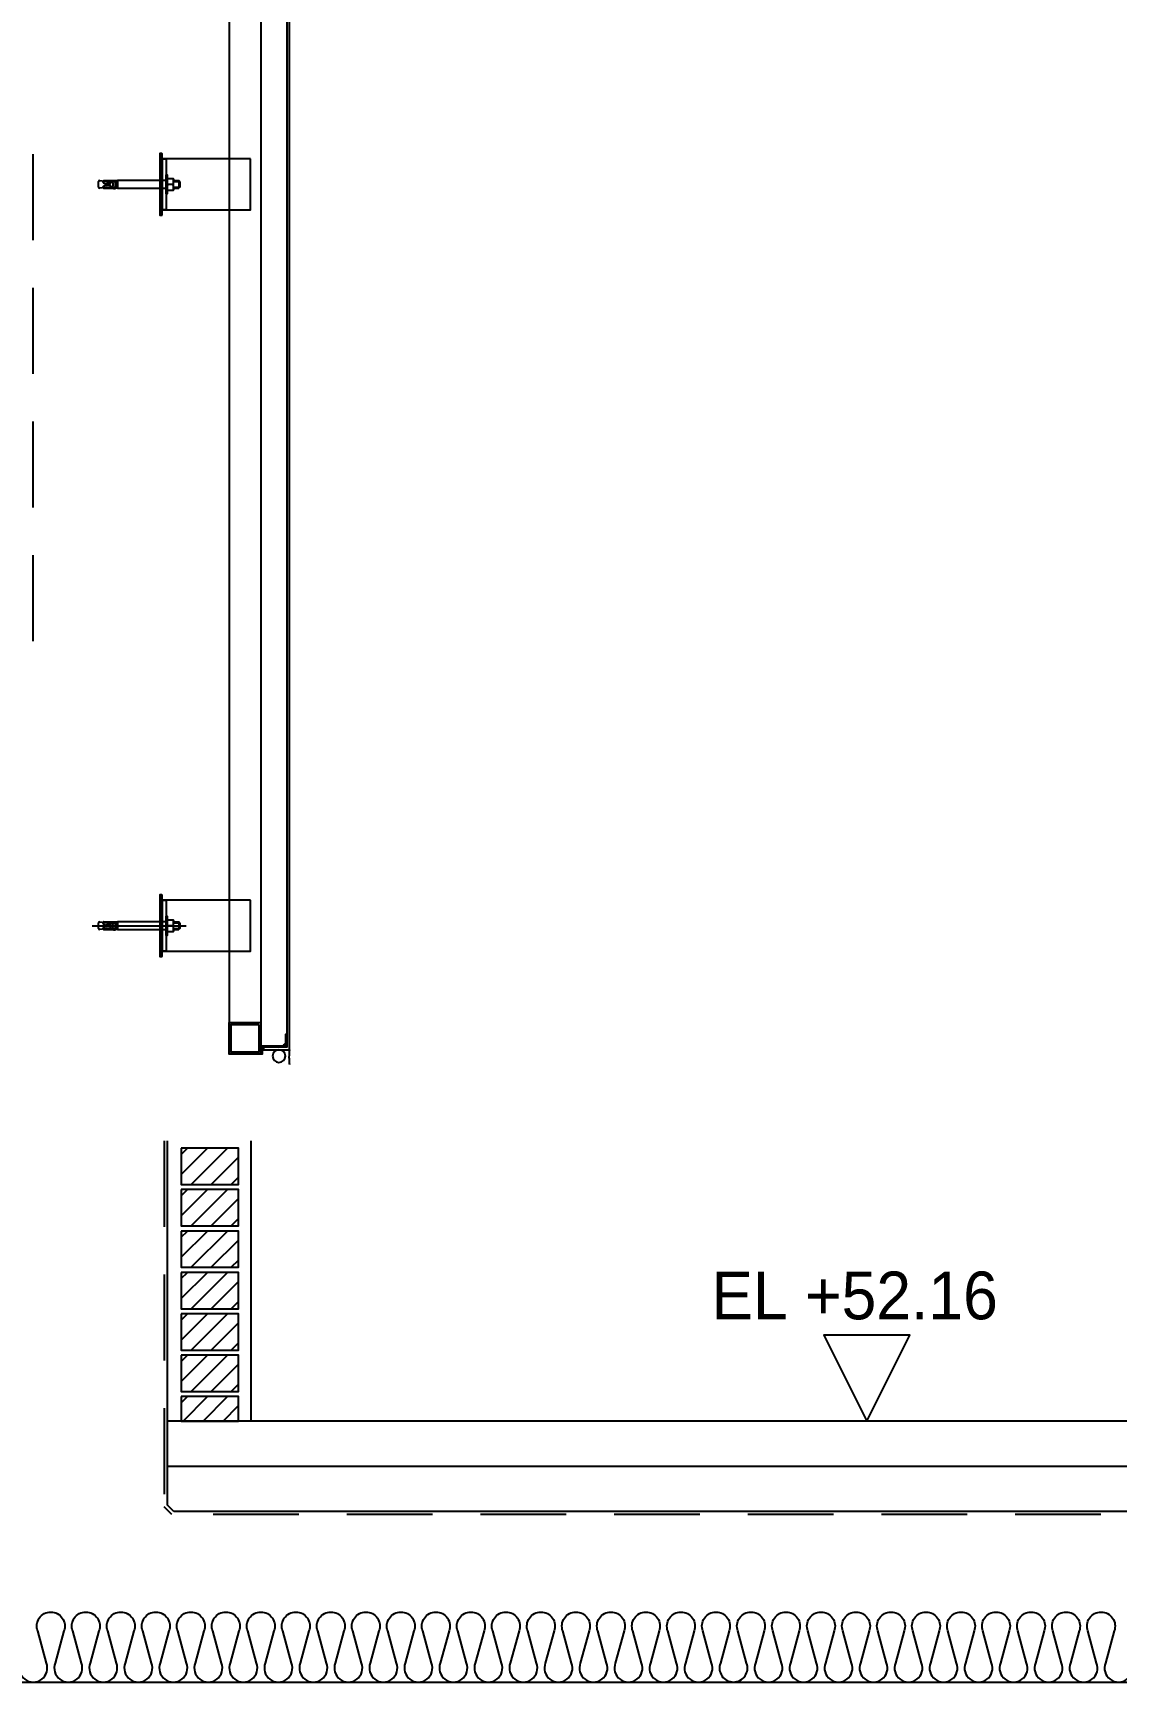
# Model space of a CAD drawing. Header units: millimetres. Extents: x 19868 to 801382, y -4805 to 85279.
# Drawn here: x 114535 to 116237, y 46579 to 49169 of the extents above; entities that cross this region are included whole.
import ezdxf

# ---------------------------------------------------------------- set-up
doc = ezdxf.new("R2010")
doc.units = ezdxf.units.MM
doc.header["$LTSCALE"] = 250
doc.linetypes.add('HID', pattern=[2.8, 1.8, -1])
for name, color, linetype in [('A-ETC-8', 8, 'Continuous'), ('A-FIN', 6, 'Continuous'), ('A-FIN-8', 8, 'Continuous'), ('A-HAT', 252, 'Continuous'), ('A-HAT-WIREMESH', 9, 'g_mesh'), ('A-WALL', 3, 'Continuous'), ('A-WP', 1, 'HID'), ('ISL', 251, 'Continuous')]:
    doc.layers.add(name, color=color, linetype=linetype)
doc.layers.add('NOPLOT', color=191, linetype='Continuous', plot=False)
doc.styles.add('Gdim', font='')
doc.styles.get('Gdim').set_extended_font_data('Dotum')
doc.linetypes.add('g_mesh', pattern='A,10,-0.8,["X",Gdim,S=0.6,R=0,X=-0.15,Y=-0.3],-0.8', length=11.6)

# ---------------------------------------------------------------- blocks, each defined once
blk = doc.blocks.new('A$Cae507117')
at = {"layer": 'A-ETC-8'}
for points in [[(-50, 0), (-50, -50), (0, -50), (0, 0)], [(-46.8, -3.2), (-46.8, -46.8), (-3.2, -46.8), (-3.2, -3.2)]]:
    blk.add_lwpolyline(points, close=True, dxfattribs=at)
blk = doc.blocks.new('너트 M12')
for p, q in [((-9, 0), (9, 0)), ((-9.5, -9), (-9.5, -0.5)), ((9, -9.5), (-9, -9.5)), ((0, -8.3), (0, -1.2)), ((9.5, -0.5), (9.5, -9))]:
    blk.add_line(p, q)
for centre, start, end in [((-9, -0.5), 90, 180), ((-9, -9), 180, 270), ((9, -0.5), 0, 90), ((9, -9), 270, 0)]:
    blk.add_arc(centre, 0.5, start, end)
at = {"extrusion": (0, 0, -1)}
for centre, major_axis, ratio, start_param, end_param in [((-4.8, -0.9), (-4.75, 0.31), 0.185359, -0.024388, 3.141593), ((4.8, -0.9), (4.75, 0.31), 0.185108, 3.141593, 6.30754), ((-4.8, -8.6), (4.75, 0.31), 0.187111, 0, 3.166211), ((4.8, -8.6), (-4.75, 0.31), 0.185991, 3.117121, 6.283185)]:
    blk.add_ellipse(centre, major_axis=major_axis, ratio=ratio, start_param=start_param, end_param=end_param, dxfattribs=at)

msp = doc.modelspace()

# ---------------------------------------------------------------- hatches: boundary and pattern name
at = {"layer": 'A-HAT', "lineweight": -3}
h = msp.add_hatch(dxfattribs=at)
h.set_pattern_fill('ANSI31', color=256, scale=7, style=0)
h.set_pattern_definition([(45, (31859.08, 49739.054), (-15.715448, 15.715448), [])])
h.paths.add_polyline_path([(114858.2, 47417.4), (114768.2, 47417.4), (114768.2, 47360.4), (114858.2, 47360.4)])
h = msp.add_hatch(dxfattribs=at)
h.set_pattern_fill('ANSI31', color=256, scale=7, style=0)
h.set_pattern_definition([(45, (31859.08, 49674.054), (-15.715448, 15.715448), [])])
h.paths.add_polyline_path([(114858.2, 47352.4), (114768.2, 47352.4), (114768.2, 47295.4), (114858.2, 47295.4)])
h = msp.add_hatch(dxfattribs=at)
h.set_pattern_fill('ANSI31', color=256, scale=7, style=0)
h.set_pattern_definition([(45, (31859.08, 49609.054), (-15.715448, 15.715448), [])])
h.paths.add_polyline_path([(114858.2, 47287.4), (114768.2, 47287.4), (114768.2, 47230.4), (114858.2, 47230.4)])
h = msp.add_hatch(dxfattribs=at)
h.set_pattern_fill('ANSI31', color=256, scale=7, style=0)
h.set_pattern_definition([(45, (31859.08, 49544.054), (-15.715448, 15.715448), [])])
h.paths.add_polyline_path([(114858.2, 47222.4), (114768.2, 47222.4), (114768.2, 47165.4), (114858.2, 47165.4)])
h = msp.add_hatch(dxfattribs=at)
h.set_pattern_fill('ANSI31', color=256, scale=7, style=0)
h.set_pattern_definition([(45, (31859.08, 49479.054), (-15.715448, 15.715448), [])])
h.paths.add_polyline_path([(114858.2, 47157.4), (114768.2, 47157.4), (114768.2, 47100.4), (114858.2, 47100.4)])
h = msp.add_hatch(dxfattribs=at)
h.set_pattern_fill('ANSI31', color=256, scale=7, style=0)
h.set_pattern_definition([(45, (31859.08, 49414.054), (-15.715448, 15.715448), [])])
h.paths.add_polyline_path([(114858.2, 47092.4), (114768.2, 47092.4), (114768.2, 47035.4), (114858.2, 47035.4)])
h = msp.add_hatch(dxfattribs=at)
h.set_pattern_fill('ANSI31', color=256, scale=7, style=0)
h.set_pattern_definition([(45, (31859.08, 49349.054), (-15.715448, 15.715448), [])])
h.paths.add_polyline_path([(114858.2, 46988.9), (114768.2, 46988.9), (114768.2, 47027.4), (114858.2, 47027.4)])

# ---------------------------------------------------------------- linework, layer by layer
at = {"layer": 'A-ETC-8'}
for p, q in [((114843.2, 50244.7), (114843.2, 47565.2)), ((114893.2, 50244.7), (114893.2, 47565.2)), ((114638.2, 48927), (114638.2, 48936)), ((114639.7, 48937.5), (114640.2, 48937.5)), ((114640.2, 48937.5), (114651.2, 48936)), ((114645.6, 48935), (114645.6, 48936.7)), ((114646.6, 48937.7), (114661.6, 48937.7)), ((114651.2, 48936), (114665.2, 48936)), ((114661.6, 48937.7), (114664.6, 48937.7)), ((114664.6, 48925.2), (114664.6, 48937.7)), ((114665.2, 48937.5), (114665.2, 48925.5)), ((114665.2, 48937.5), (114668.2, 48937.5)), ((114668.2, 48937.5), (114668.2, 48925.5)), ((114744.2, 48937.5), (114668.2, 48937.5)), ((114755.5, 48936), (114765.7, 48936)), ((114755.7, 48937.5), (114764.2, 48937.5)), ((114764.2, 48937.5), (114764.2, 48925.5)), ((114765.7, 48936), (114764.2, 48937.5)), ((114765.7, 48936), (114765.7, 48927)), ((114640.2, 48925.5), (114639.7, 48925.5)), ((114651.2, 48927), (114640.2, 48925.5)), ((114645.6, 48926.2), (114645.6, 48927.9)), ((114646.1, 48934.2), (114647.9, 48933)), ((114646.1, 48928.7), (114647.9, 48929.9)), ((114661.6, 48925.2), (114646.6, 48925.2)), ((114656.1, 48932.5), (114649.5, 48932.5)), ((114656.1, 48930.5), (114649.5, 48930.5)), ((114651.2, 48927), (114665.2, 48927)), ((114656.6, 48933.5), (114656.6, 48933)), ((114656.6, 48930), (114656.6, 48929.5)), ((114660.6, 48933.5), (114660.6, 48929.5)), ((114661.6, 48925.2), (114664.6, 48925.2)), ((114668.2, 48925.5), (114665.2, 48925.5)), ((114668.2, 48925.5), (114744.2, 48925.5)), ((114755.7, 48927), (114765.7, 48927)), ((114755.7, 48925.5), (114764.2, 48925.5)), ((114765.7, 48927), (114764.2, 48925.5)), ((114638.2, 47762.4), (114638.2, 47771.4)), ((114639.7, 47772.9), (114640.2, 47772.9)), ((114640.2, 47772.9), (114651.2, 47771.4)), ((114645.6, 47770.5), (114645.6, 47772.2)), ((114646.1, 47769.6), (114647.9, 47768.4)), ((114646.6, 47773.2), (114661.6, 47773.2)), ((114651.2, 47771.4), (114665.2, 47771.4)), ((114661.6, 47773.2), (114664.6, 47773.2)), ((114664.6, 47760.7), (114664.6, 47773.2)), ((114665.2, 47772.9), (114665.2, 47760.9)), ((114665.2, 47772.9), (114668.2, 47772.9)), ((114668.2, 47772.9), (114668.2, 47760.9)), ((114744.2, 47772.9), (114668.2, 47772.9)), ((114755.5, 47771.4), (114765.7, 47771.4)), ((114755.7, 47772.9), (114764.2, 47772.9)), ((114764.2, 47772.9), (114764.2, 47760.9)), ((114765.7, 47771.4), (114764.2, 47772.9)), ((114765.7, 47771.4), (114765.7, 47762.4)), ((114628.2, 47766.9), (114775.7, 47766.9)), ((114640.2, 47760.9), (114639.7, 47760.9)), ((114651.2, 47762.4), (114640.2, 47760.9)), ((114645.6, 47761.7), (114645.6, 47763.4)), ((114646.1, 47764.2), (114647.9, 47765.4)), ((114661.6, 47760.7), (114646.6, 47760.7)), ((114656.1, 47767.9), (114649.5, 47767.9)), ((114656.1, 47765.9), (114649.5, 47765.9)), ((114651.2, 47762.4), (114665.2, 47762.4)), ((114656.6, 47768.9), (114656.6, 47768.4)), ((114656.6, 47765.4), (114656.6, 47764.9)), ((114660.6, 47768.9), (114660.6, 47764.9)), ((114661.6, 47760.7), (114664.6, 47760.7)), ((114668.2, 47760.9), (114665.2, 47760.9)), ((114668.2, 47760.9), (114744.2, 47760.9)), ((114755.7, 47762.4), (114765.7, 47762.4)), ((114755.7, 47760.9), (114764.2, 47760.9)), ((114765.7, 47762.4), (114764.2, 47760.9))]:
    msp.add_line(p, q, dxfattribs=at)
for points in [[(114738.2, 48884), (114738.2, 48979, 0.414214), (114737.2, 48980), (114734.7, 48980), (114734.7, 48883), (114737.2, 48883, 0.414214)], [(114738.2, 47719.4), (114738.2, 47814.4, 0.414214), (114737.2, 47815.4), (114734.7, 47815.4), (114734.7, 47718.4), (114737.2, 47718.4, 0.414214)], [(114930.2, 47576.2), (114895.2, 47576.2), (114895.2, 47565.2), (114893.2, 47565.2), (114893.2, 47578.2), (114928.6, 47578.2, -0.226541), (114932.2, 47581.9), (114932.2, 47596.6), (114934.2, 47596.6), (114934.2, 47580.2, 0.414214)]]:
    msp.add_lwpolyline(points, format="xyb", close=True, dxfattribs=at)
for points in [[(114876.7, 48971.5), (114738.2, 48971.5), (114738.2, 48891.5), (114876.7, 48891.5)], [(114738.2, 48971.5), (114744.2, 48971.5), (114744.2, 48891.5), (114738.2, 48891.5)], [(114744.2, 48916.5), (114744.2, 48946.5), (114746.2, 48946.5), (114746.2, 48916.5)], [(114876.7, 47806.9), (114738.2, 47806.9), (114738.2, 47726.9), (114876.7, 47726.9)], [(114738.2, 47806.9), (114744.2, 47806.9), (114744.2, 47726.9), (114738.2, 47726.9)], [(114744.2, 47751.9), (114744.2, 47781.9), (114746.2, 47781.9), (114746.2, 47751.9)]]:
    msp.add_lwpolyline(points, close=True, dxfattribs=at)
for centre, radius, start, end in [((114639.7, 48936), 1.5, 90, 180), ((114646.6, 48936.7), 1, 90, 180), ((114646.6, 48935), 1, 180, 236.3099), ((114658.6, 48933.5), 2, 90, 180), ((114658.6, 48933.5), 2, 0, 90), ((114639.7, 48927), 1.5, 180, 270), ((114646.6, 48927.9), 1, 123.6901, 180), ((114646.6, 48926.2), 1, 180, 270), ((114649.5, 48935.5), 3, 236.3099, 270), ((114649.5, 48927.5), 3, 90, 123.6901), ((114656.1, 48933), 0.5, 270, 0), ((114656.1, 48930), 0.5, 0, 90), ((114658.6, 48929.5), 2, 180, 270), ((114658.6, 48929.5), 2, 270, 0), ((114639.7, 47771.4), 1.5, 90, 180), ((114646.6, 47772.2), 1, 90, 180), ((114646.6, 47770.5), 1, 180, 236.3099), ((114658.6, 47768.9), 2, 90, 180), ((114658.6, 47768.9), 2, 0, 90), ((114639.7, 47762.4), 1.5, 180, 270), ((114646.6, 47763.4), 1, 123.6901, 180), ((114646.6, 47761.7), 1, 180, 270), ((114649.5, 47770.9), 3, 236.3099, 270), ((114649.5, 47762.9), 3, 90, 123.6901), ((114656.1, 47768.4), 0.5, 270, 0), ((114656.1, 47765.4), 0.5, 0, 90), ((114658.6, 47764.9), 2, 180, 270), ((114658.6, 47764.9), 2, 270, 0), ((115022.1, 47560.6), 84.7, 172.0837, 187.9163)]:
    msp.add_arc(centre, radius, start, end, dxfattribs=at)
at = {"layer": 'A-ETC-8', "extrusion": (0, 0, -1)}
msp.add_ellipse((114921.7, 47562.2), major_axis=(-10, 0), ratio=0.999542, dxfattribs=at)
at = {"layer": 'A-FIN'}
for p, q in [((114878.2, 46988.9), (114878.2, 47428.9)), ((116970.2, 46988.9), (114746.2, 46988.9))]:
    msp.add_line(p, q, dxfattribs=at)
msp.add_lwpolyline([(114897.2, 47576.2), (114897.2, 47572.2), (114938.2, 47572.2), (114938.2, 50263.9), (114897.2, 50263.9), (114897.2, 50259.9), (114934.2, 50259.9), (114934.2, 47576.2), (114897.2, 47576.2)], close=True, dxfattribs=at)
at = {"layer": 'A-FIN-8'}
for p, q in [((114746.2, 47428.9), (114746.2, 46857.1)), ((114746.2, 47428.9), (114746.2, 46857.1)), ((114756.4, 46846.9), (114746.2, 46857.1)), ((117470, 46846.9), (114756.4, 46846.9))]:
    msp.add_line(p, q, dxfattribs=at)
at = {"layer": 'A-HAT-WIREMESH', "ltscale": 0.6}
msp.add_line((114746.2, 46917.9), (117480.2, 46917.9), dxfattribs=at)
at = {"layer": 'A-WALL'}
for points in [[(114768.2, 47417.4), (114768.2, 47360.4), (114858.2, 47360.4), (114858.2, 47417.4)], [(114768.2, 47352.4), (114768.2, 47295.4), (114858.2, 47295.4), (114858.2, 47352.4)], [(114768.2, 47287.4), (114768.2, 47230.4), (114858.2, 47230.4), (114858.2, 47287.4)], [(114768.2, 47222.4), (114768.2, 47165.4), (114858.2, 47165.4), (114858.2, 47222.4)], [(114768.2, 47157.4), (114768.2, 47100.4), (114858.2, 47100.4), (114858.2, 47157.4)], [(114768.2, 47092.4), (114768.2, 47035.4), (114858.2, 47035.4), (114858.2, 47092.4)], [(114768.2, 47027.4), (114768.2, 46988.9), (114858.2, 46988.9), (114858.2, 47027.4)]]:
    msp.add_lwpolyline(points, close=True, dxfattribs=at)
at = {"layer": 'A-WP', "ltscale": 0.3}
for p, q in [((114535.2, 48978.9), (114535.2, 48194.1)), ((114741.2, 47428.9), (114741.2, 46854.1)), ((114753.4, 46841.9), (114741.2, 46854.1)), ((117473.1, 46841.9), (114753.4, 46841.9))]:
    msp.add_line(p, q, dxfattribs=at)
at = {"layer": 'ISL', "elevation": 0}
msp.add_lwpolyline([(110628.2, 47918.9), (110628.2, 47168.9), (111448.2, 47168.9), (111448.2, 47918.9), (114028.2, 47918.9), (114028.2, 46578.9), (117128.2, 46578.9)], dxfattribs=at)
at = {"layer": 'ISL'}
msp.add_lwpolyline([(114515.1, 46608.7, 1.449198), (114556.3, 46608.7), (114542.6, 46659.1, -0.524856), (114563.2, 46688.9, -0.524856), (114583.8, 46659.1), (114570.1, 46608.7, 1.449198), (114611.3, 46608.7), (114597.6, 46659.1, -0.524856), (114618.2, 46688.9, -0.524856), (114638.8, 46659.1), (114625.1, 46608.7, 1.449198), (114666.3, 46608.7), (114652.6, 46659.1, -0.524856), (114673.2, 46688.9, -0.524856), (114693.8, 46659.1), (114680.1, 46608.7, 1.449198), (114721.3, 46608.7), (114707.6, 46659.1, -0.524856), (114728.2, 46688.9, -0.524856), (114748.8, 46659.1), (114735.1, 46608.7, 1.449198), (114776.3, 46608.7), (114762.6, 46659.1, -0.524856), (114783.2, 46688.9, -0.524856), (114803.8, 46659.1), (114790.1, 46608.7, 1.449198), (114831.3, 46608.7), (114817.6, 46659.1, -0.524856), (114838.2, 46688.9, -0.524856), (114858.8, 46659.1), (114845.1, 46608.7, 1.449198), (114886.3, 46608.7), (114872.6, 46659.1, -0.524856), (114893.2, 46688.9, -0.524856), (114913.8, 46659.1), (114900.1, 46608.7, 1.449198), (114941.3, 46608.7), (114927.6, 46659.1, -0.524856), (114948.2, 46688.9, -0.524856), (114968.8, 46659.1), (114955.1, 46608.7, 1.449198), (114996.3, 46608.7), (114982.6, 46659.1, -0.524856), (115003.2, 46688.9, -0.524856), (115023.8, 46659.1), (115010.1, 46608.7, 1.449198), (115051.3, 46608.7), (115037.6, 46659.1, -0.524856), (115058.2, 46688.9, -0.524856), (115078.8, 46659.1), (115065.1, 46608.7, 1.449198), (115106.3, 46608.7), (115092.6, 46659.1, -0.524856), (115113.2, 46688.9, -0.524856), (115133.8, 46659.1), (115120.1, 46608.7, 1.449198), (115161.3, 46608.7), (115147.6, 46659.1, -0.524856), (115168.2, 46688.9, -0.524856), (115188.8, 46659.1), (115175.1, 46608.7, 1.449198), (115216.3, 46608.7), (115202.6, 46659.1, -0.524856), (115223.2, 46688.9, -0.524856), (115243.8, 46659.1), (115230.1, 46608.7, 1.449198), (115271.3, 46608.7), (115257.6, 46659.1, -0.524856), (115278.2, 46688.9, -0.524856), (115298.8, 46659.1), (115285.1, 46608.7, 1.449198), (115326.3, 46608.7), (115312.6, 46659.1, -0.524856), (115333.2, 46688.9, -0.524856), (115353.8, 46659.1), (115340.1, 46608.7, 1.449198), (115381.3, 46608.7), (115367.6, 46659.1, -0.524856), (115388.2, 46688.9, -0.524856), (115408.8, 46659.1), (115395.1, 46608.7, 1.449198), (115436.3, 46608.7), (115422.6, 46659.1, -0.524856), (115443.2, 46688.9, -0.524856), (115463.8, 46659.1), (115450.1, 46608.7, 1.449198), (115491.3, 46608.7), (115477.6, 46659.1, -0.524856), (115498.2, 46688.9, -0.524856), (115518.8, 46659.1), (115505.1, 46608.7, 1.449198), (115546.3, 46608.7), (115532.6, 46659.1, -0.524856), (115553.2, 46688.9, -0.524856), (115573.8, 46659.1), (115560.1, 46608.7, 1.449198), (115601.3, 46608.7), (115587.6, 46659.1, -0.524856), (115608.2, 46688.9, -0.524856), (115628.8, 46659.1), (115615.1, 46608.7, 0.524913), (115635.7, 46578.9, 0.524913), (115656.3, 46608.7), (115642.6, 46659.1, -0.524856), (115663.2, 46688.9, -0.524856), (115683.8, 46659.1), (115670.1, 46608.7, 1.449198), (115711.3, 46608.7), (115697.6, 46659.1, -0.524856), (115718.2, 46688.9, -0.524856), (115738.8, 46659.1), (115725.1, 46608.7, 1.449198), (115766.3, 46608.7), (115752.6, 46659.1, -0.524856), (115773.2, 46688.9, -0.524856), (115793.8, 46659.1), (115780.1, 46608.7, 1.449198), (115821.3, 46608.7), (115807.6, 46659.1, -0.524856), (115828.2, 46688.9, -0.524856), (115848.8, 46659.1), (115835.1, 46608.7, 1.449198), (115876.3, 46608.7), (115862.6, 46659.1, -0.524856), (115883.2, 46688.9, -0.524856), (115903.8, 46659.1), (115890.1, 46608.7, 1.449198), (115931.3, 46608.7), (115917.6, 46659.1, -0.524856), (115938.2, 46688.9, -0.524856), (115958.8, 46659.1), (115945.1, 46608.7, 1.449198), (115986.3, 46608.7), (115972.6, 46659.1, -0.524856), (115993.2, 46688.9, -0.524856), (116013.8, 46659.1), (116000.1, 46608.7, 1.449198), (116041.3, 46608.7), (116027.6, 46659.1, -0.524856), (116048.2, 46688.9, -0.524856), (116068.8, 46659.1), (116055.1, 46608.7, 1.449198), (116096.3, 46608.7), (116082.6, 46659.1, -0.524856), (116103.2, 46688.9, -0.524856), (116123.8, 46659.1), (116110.1, 46608.7, 1.449198), (116151.3, 46608.7), (116137.6, 46659.1, -0.524856), (116158.2, 46688.9, -0.524856), (116178.8, 46659.1), (116165.1, 46608.7, 1.449198), (116206.3, 46608.7), (116192.6, 46659.1, -0.524856), (116213.2, 46688.9, -0.524856), (116233.8, 46659.1), (116220.1, 46608.7, 1.449198), (116261.3, 46608.7)], format="xyb", dxfattribs=at)
at = {"layer": 'NOPLOT'}
msp.add_lwpolyline([(115845.1, 46988.9), (115912.6, 47123.9), (115777.6, 47123.9), (115845.1, 46988.9)], dxfattribs=at)

# ---------------------------------------------------------------- block references
at = {"layer": 'A-ETC-8', "rotation": 90.00000000000001}
for p in [(114746.2, 48931.5), (114746.2, 47766.9)]:
    msp.add_blockref('너트 M12', p, dxfattribs=at)
at = {"layer": 'A-ETC-8', "xscale": -1}
msp.add_blockref('A$Cae507117', (114843.2, 47615.2), dxfattribs=at)

# ---------------------------------------------------------------- texts
at = {"layer": 'NOPLOT', "linetype": 'Continuous', "style": 'Gdim'}
msp.add_text('EL +52.16', height=75, rotation=360, dxfattribs=at).set_placement((115601, 47148.7))

doc.saveas('drawing.dxf')
